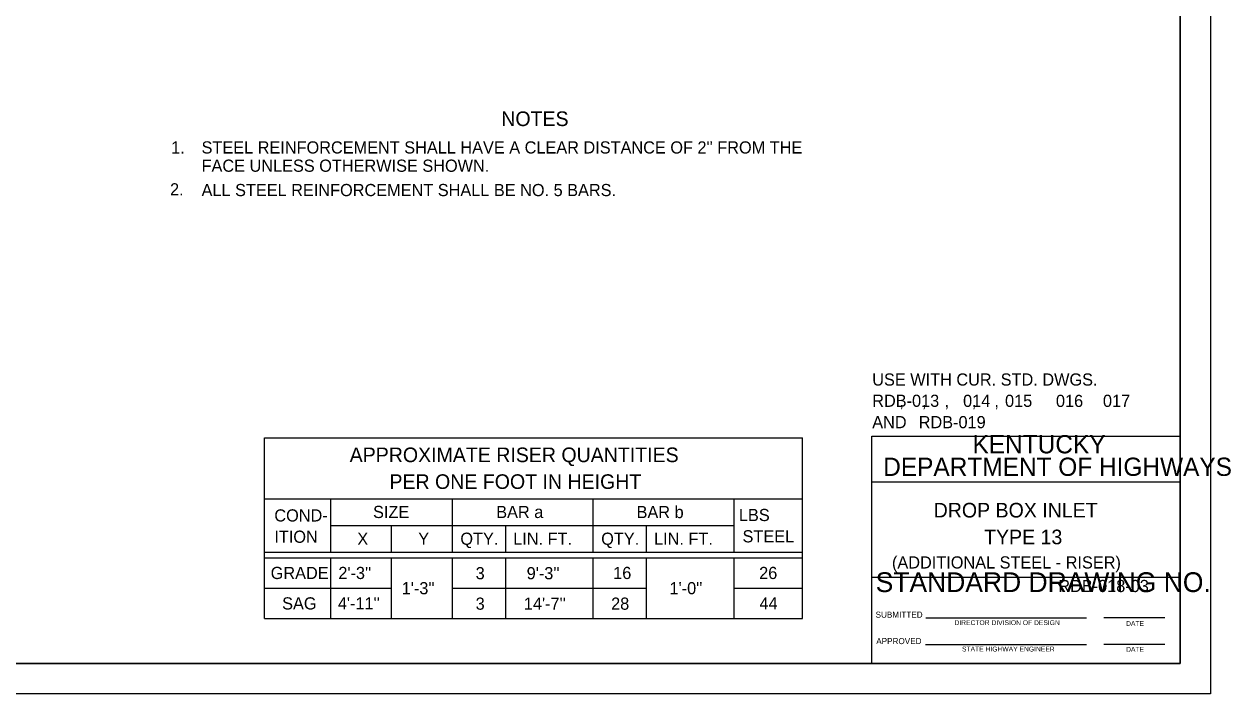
# Model space of a CAD drawing. Extents: x 1000 to 1036.3, y 1000 to 1022.
# Drawn here: x 1016.52 to 1036.33, y 1000 to 1011 of the extents above; entities that cross this region are included whole.
import ezdxf

# ---------------------------------------------------------------- set-up
doc = ezdxf.new("R2010")
doc.units = 0
for name, color, linetype in [('Level 1', 7, 'Continuous'), ('Level 10', 7, 'Continuous'), ('Level 11', 7, 'Continuous')]:
    doc.layers.add(name, color=color, linetype=linetype)

msp = doc.modelspace()

# ---------------------------------------------------------------- linework, layer by layer
at = {"layer": 'Level 1'}
for p, q in [((1020.462, 1004.204), (1029.301, 1004.204)), ((1020.462, 1001.236), (1020.462, 1004.204)), ((1029.301, 1001.236), (1029.301, 1004.204)), ((1020.462, 1003.204), (1029.301, 1003.204)), ((1021.551, 1002.329), (1021.551, 1003.204)), ((1023.551, 1002.329), (1023.551, 1003.204)), ((1025.863, 1002.329), (1025.863, 1003.204)), ((1028.176, 1002.329), (1028.176, 1003.204)), ((1021.551, 1002.767), (1028.176, 1002.767)), ((1022.551, 1002.329), (1022.551, 1002.767)), ((1024.426, 1002.329), (1024.426, 1002.767)), ((1026.738, 1002.329), (1026.738, 1002.767)), ((1020.462, 1002.329), (1029.301, 1002.329)), ((1020.462, 1002.236), (1029.301, 1002.236)), ((1021.551, 1001.236), (1021.551, 1002.236)), ((1022.551, 1001.236), (1022.551, 1002.236)), ((1023.551, 1001.236), (1023.551, 1002.236)), ((1024.426, 1001.236), (1024.426, 1002.236)), ((1025.863, 1001.236), (1025.863, 1002.236)), ((1026.738, 1001.236), (1026.738, 1002.236)), ((1028.176, 1001.236), (1028.176, 1002.236)), ((1020.462, 1001.736), (1022.551, 1001.736)), ((1023.551, 1001.736), (1026.738, 1001.736)), ((1028.176, 1001.736), (1029.301, 1001.736)), ((1020.462, 1001.236), (1029.301, 1001.236))]:
    msp.add_line(p, q, dxfattribs=at)
at = {"layer": 'Level 10'}
for p, q in [((1036, 1022), (1036, 1000)), ((1035.5, 1021.5), (1035.5, 1000.5)), ((1030.437, 1000.5), (1030.437, 1004.23)), ((1030.437, 1004.23), (1035.5, 1004.23)), ((1030.437, 1003.48), (1035.5, 1003.48)), ((1030.437, 1001.918), (1035.5, 1001.918)), ((1031.322, 1001.25), (1033.963, 1001.25)), ((1035.25, 1001.25), (1034.25, 1001.25)), ((1031.317, 1000.813), (1033.963, 1000.813)), ((1035.25, 1000.813), (1034.25, 1000.813)), ((1035.5, 1000.5), (1007, 1000.5)), ((1036, 1000), (1000, 1000))]:
    msp.add_line(p, q, dxfattribs=at)
at = {"layer": 'Level 11'}
msp.add_lwpolyline([(1007, 1000.5), (1035.5, 1000.5), (1035.5, 1021.5), (1007, 1021.5)], close=True, dxfattribs=at)

# ---------------------------------------------------------------- texts
at = {"layer": 'Level 1'}
for s, height, p in [('NOTES', 0.24, (1024.352, 1009.326)), ('1.', 0.2, (1018.93, 1008.875)), ("STEEL REINFORCEMENT SHALL HAVE A CLEAR DISTANCE OF 2'' FROM THE", 0.2, (1019.43, 1008.875)), ('FACE UNLESS OTHERWISE SHOWN.', 0.2, (1019.43, 1008.575)), ('2.', 0.2, (1018.912, 1008.187)), ('ALL STEEL REINFORCEMENT SHALL BE NO. 5 BARS.', 0.2, (1019.43, 1008.175)), ('USE WITH CUR. STD. DWGS.', 0.2, (1030.444, 1005.063)), ('RDB-013', 0.2, (1030.444, 1004.714)), ('014', 0.2, (1031.936, 1004.713)), ('015', 0.2, (1032.625, 1004.713)), ('016', 0.2, (1033.461, 1004.712)), ('017', 0.2, (1034.233, 1004.713)), ('      ,    ,    ,     ,    ,', 0.2, (1030.444, 1004.713)), ('RDB-019', 0.2, (1031.207, 1004.363)), ('AND ', 0.2, (1030.444, 1004.363)), ('APPROXIMATE RISER QUANTITIES', 0.24, (1021.862, 1003.806)), ('PER ONE FOOT IN HEIGHT', 0.24, (1022.515, 1003.366)), ('COND-', 0.2, (1020.625, 1002.831)), ('SIZE', 0.2, (1022.246, 1002.888)), ('BAR a', 0.2, (1024.269, 1002.888)), ('BAR b', 0.2, (1026.574, 1002.886)), ('  LBS  ', 0.2, (1028.106, 1002.838)), ('ITION', 0.2, (1020.625, 1002.481)), ('X', 0.2, (1021.988, 1002.448)), ('Y', 0.2, (1022.988, 1002.448)), ('QTY.', 0.2, (1023.68, 1002.448)), ('LIN. FT.', 0.2, (1024.548, 1002.448)), ('QTY.', 0.2, (1025.993, 1002.448)), ('LIN. FT.', 0.2, (1026.861, 1002.448)), ('STEEL', 0.2, (1028.314, 1002.488)), ('GRADE', 0.2, (1020.565, 1001.886)), ("2'-3''", 0.2, (1021.676, 1001.886)), ('3', 0.2, (1023.931, 1001.882)), ("9'-3''", 0.2, (1024.769, 1001.882)), ('16', 0.2, (1026.19, 1001.886)), ('26', 0.2, (1028.587, 1001.886)), ("1'-3''", 0.2, (1022.717, 1001.636)), ("1'-0''", 0.2, (1027.115, 1001.636)), ('SAG', 0.2, (1020.753, 1001.386)), ("4'-11''", 0.2, (1021.668, 1001.386)), ('3', 0.2, (1023.931, 1001.382)), ("14'-7''", 0.2, (1024.723, 1001.382)), ('28', 0.2, (1026.156, 1001.382)), ('44', 0.2, (1028.592, 1001.386))]:
    msp.add_text(s, height=height, dxfattribs=at).set_placement(p)
at = {"layer": 'Level 10'}
for s, height, p in [('KENTUCKY', 0.3, (1032.091, 1003.95)), ('DEPARTMENT OF HIGHWAYS', 0.3, (1030.624, 1003.58)), ('DROP BOX INLET', 0.24, (1031.453, 1002.897)), ('TYPE 13', 0.24, (1032.281, 1002.457)), ('(ADDITIONAL STEEL - RISER)', 0.2, (1030.768, 1002.059)), ('STANDARD DRAWING NO.', 0.32492, (1030.5, 1001.672)), ('RDB-018-03', 0.2, (1033.5, 1001.672)), ('SUBMITTED', 0.1, (1030.499, 1001.251)), ('DIRECTOR DIVISION OF DESIGN', 0.08, (1031.794, 1001.13)), ('DATE', 0.08, (1034.613, 1001.116)), ('APPROVED', 0.1, (1030.51, 1000.817)), ('STATE HIGHWAY ENGINEER', 0.08, (1031.918, 1000.696)), ('DATE', 0.08, (1034.613, 1000.691))]:
    msp.add_text(s, height=height, dxfattribs=at).set_placement(p)

doc.saveas('drawing.dxf')
